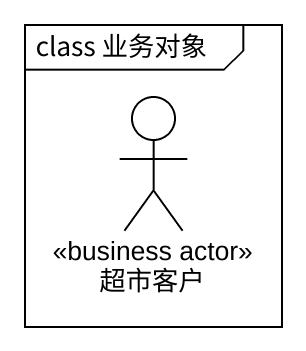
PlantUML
@startuml
mainframe class 业务对象
actor 超市客户 <<business actor>>
@enduml
